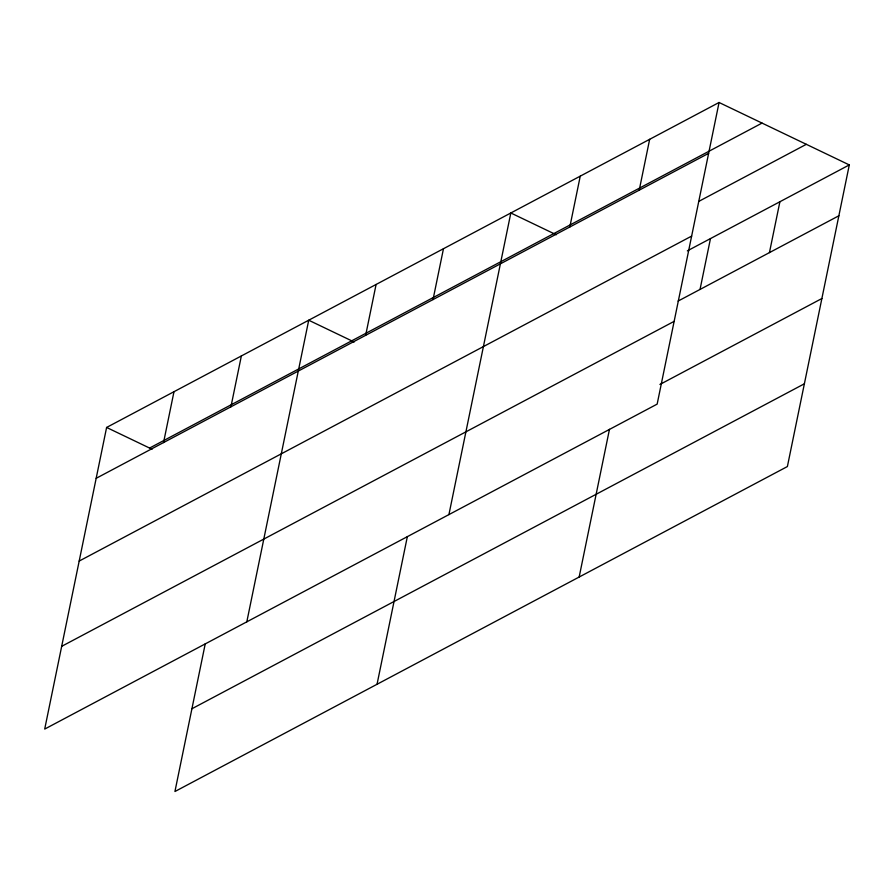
<?xml version="1.0" encoding="UTF-8"?>
<svg xmlns="http://www.w3.org/2000/svg" width="894" height="894" viewBox="0 0 894 894"><rect width="100%" height="100%" fill="white"/><g stroke="black" fill="none" stroke-linecap="round" stroke-linejoin="round"><path stroke-width="1.34" d="M719.067 102.486L106.609 427.455L44.7 729.079L657.157 404.11L719.067 102.486L849.3 164.921L787.39 466.545L174.933 791.514L205.251 643.792M163.546 442.564L173.984 391.706M230.92 406.815L241.358 355.968M246.811 621.833L308.721 320.22L354.158 342M365.657 335.328L376.095 284.471M433.031 299.579L443.469 248.722M377.044 684.268L407.362 536.556M448.922 514.598L510.832 212.973L556.269 234.764M569.813 227.009L580.251 176.152M639.221 190.176L649.659 139.319M579.156 577.032L609.473 429.321M700.036 289.433L710.473 238.586M769.443 252.611L779.892 201.753M149.589 448.062L762.046 123.093M96.172 478.312L708.629 153.343M699.164 201.184L806.321 144.325M79.186 561.063L691.643 236.094M687.341 250.856L849.3 164.921M678.121 301.066L838.863 215.778M61.686 646.328L674.143 321.359M659.917 384.465L821.877 298.529M191.919 708.752L804.376 383.794M106.609 427.455L152.047 449.235"/></g></svg>
